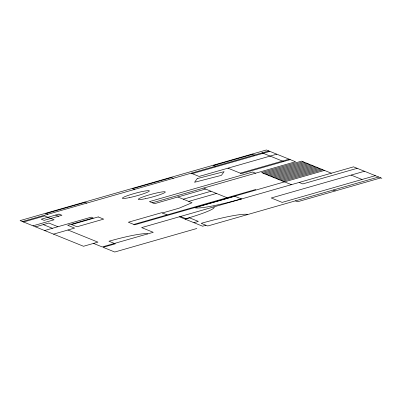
<?xml version="1.0" encoding="UTF-8"?>
<svg xmlns="http://www.w3.org/2000/svg" width="402" height="402" viewBox="0 0 402 402"><rect width="100%" height="100%" fill="white"/><g stroke="black" fill="none" stroke-linecap="round" stroke-linejoin="round"><path stroke-width="0.6" d="M46.165 213.502L84.998 202.367M132.71 188.689L171.543 177.558M213.708 165.468L252.541 154.338M22.462 221.552L268.787 150.936M23.552 221.994L44.632 215.949L54.084 219.778L32.999 225.818M192.206 173.644L269.873 151.378M276.777 154.177L199.111 176.443L191.116 173.202M35.542 226.849L48.858 223.035L57.943 226.713M240.316 173.172L289.133 159.177M290.224 159.619L241.406 173.614L227.959 168.172M44.627 230.527L91.229 217.17L93.229 217.979L67.707 225.296L74.611 228.09L53.531 234.135M152.358 202.784L295.495 161.755L266.42 149.981L20.1 220.597L83.51 246.275L97.937 242.14L67.958 229.999M227.019 197.719L205.578 189.035L154.539 203.668L149.454 201.608L252.642 172.026L255.551 173.207M263.26 173.257L303.203 161.805M264.893 173.92L304.837 162.468M266.531 174.579L306.475 163.132M183.292 199.196L211.03 191.246M268.164 175.242L308.108 163.79M269.797 175.905L309.741 164.453M271.435 176.568L311.379 165.116M188.744 201.402L216.482 193.452M273.069 177.227L313.012 165.78M274.707 177.89L314.65 166.438M276.34 178.553L316.284 167.101M277.973 179.217L317.922 167.765M162.378 212.985L179.021 208.211L192.015 202.729L177.84 196.99M279.611 179.88L319.555 168.428M281.244 180.538L321.188 169.091M282.882 181.201L322.826 169.75M133.816 224.437L255.868 189.448M324.459 170.413L134.725 224.803L128.364 222.231L161.654 212.688L167.101 214.894M234.768 196.251L194.824 207.703A41.929 4.311 -15.2 0 0 241.311 198.9M357.192 168.317L302.822 183.905L299.188 182.433M185.171 219.14L189.608 217.869L198.327 221.401L193.89 222.673M364.458 171.262L271.255 197.98L282.154 202.397L375.357 175.674M205.94 225.251L202.613 226.205L179.352 216.789M196.864 228.482L114.756 252.019L103.128 247.31L115.334 243.813L108.972 241.235A34.939 3.593 -15.2 0 1 147.71 233.899M378.629 177.001L207.759 225.984L201.216 223.336A41.929 4.311 -15.2 0 1 247.702 214.532M380.81 177.885L297.591 201.739L295.415 200.859M381.9 178.327L353.554 166.845L141.63 227.602L153.257 232.311L102.219 246.944L93.495 243.411M351.142 175.081L362.046 179.493M331.364 173.207L301.565 161.142L261.622 172.594L291.42 184.659M262.129 152.845L283.566 161.529M251.999 154.117L254.36 155.071M333.137 190.04L335.318 190.925M213.166 165.247L215.527 166.207M234.587 196.176L241.491 198.975M171.001 177.337L173.362 178.292M132.168 188.468L134.529 189.427M180.463 216.467L185.915 218.678A34.939 3.593 -15.2 0 0 213.753 206.924M84.455 202.146L86.817 203.105M55.672 215.05L58.576 216.226M45.622 213.281L47.984 214.236M43.31 224.623L52.396 228.301M203.955 187.995L205.578 189.035M197.236 178.588L194.553 182.272L221.407 175.352L224.085 171.674L197.236 178.588M58.999 214.095L41.245 219.185L44.155 220.361L61.908 215.271L58.999 214.095M98.214 216.924L71.581 224.562L77.033 226.768L103.661 219.135L98.214 216.924M145.293 198.709A13.975 1.437 -15.2 0 0 165.297 192.005A13.975 1.437 -15.2 0 0 144.836 196.256A13.975 1.437 -15.2 0 0 145.293 198.709M129.349 197.623A13.975 1.437 -15.2 0 0 149.353 190.92A13.975 1.437 -15.2 0 0 128.891 195.171A13.975 1.437 -15.2 0 0 129.349 197.623"/></g></svg>
